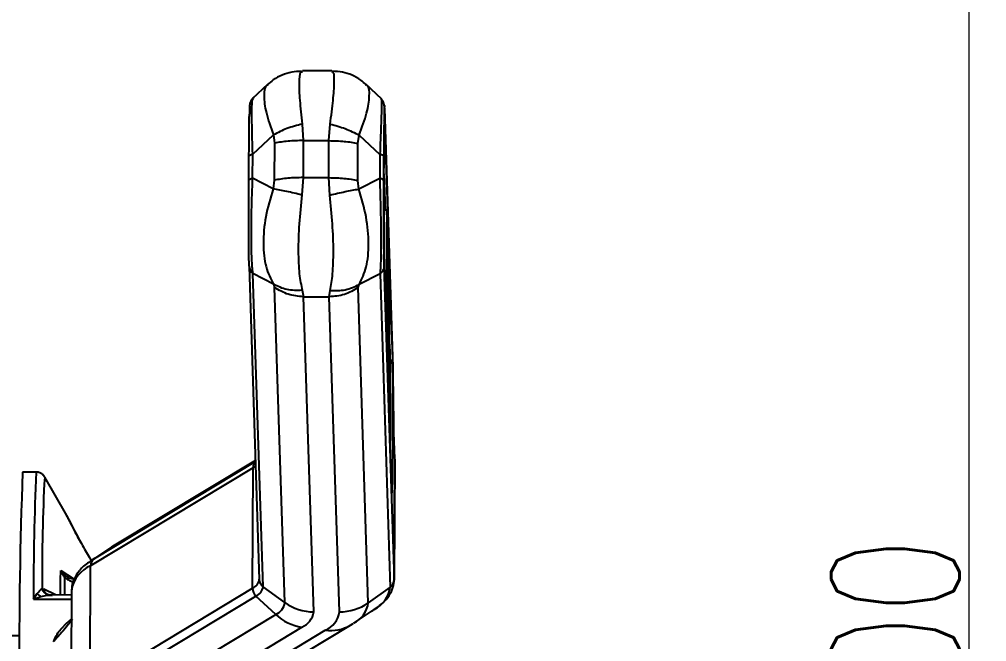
# Model space of a CAD drawing. Header units: millimetres. Extents: x 2448 to 4397, y 790 to 2168.
# Drawn here: x 3100.4 to 3190.8, y 1992.5 to 2050.6 of the extents above; entities that cross this region are included whole.
import ezdxf

# ---------------------------------------------------------------- set-up
doc = ezdxf.new("R2010")
doc.units = ezdxf.units.MM
doc.layers.add('AM_5', color=3, linetype='Continuous', lineweight=25)
doc.styles.add('SLDTEXTSTYLE1', font='txt.shx', dxfattribs={"width": 0.7, "bigfont": 'gbcbig.shx'})
doc.dimstyles.new('SLDDIMSTYLE12$0', dxfattribs={"dimtxt": 12, "dimasz": 10, "dimexe": 0, "dimexo": 0.0625, "dimgap": 0.875, "dimtad": 1, "dimdec": 1, "dimlfac": 1.8, "dimrnd": 1e-09, "dimzin": 12, "dimdsep": 46, "dimtxsty": 'SLDTEXTSTYLE1', "dimcen": 0.09, "dimdle": 8.16, "dimclrd": 3, "dimclre": 3, "dimadec": 0, "dimazin": 3, "dimtfac": 1, "dimtdec": 1, "dimtofl": 0, "dimtmove": 0, "dimatfit": 3, "dimfxl": 0, "dimfrac": 2, "dimtolj": 1, "dimlwd": 5, "dimlwe": 5, "dimarcsym": 0})

# ---------------------------------------------------------------- blocks, each defined once
blk = doc.blocks.new('*D49')
at = {"layer": 'AM_5', "color": 3, "lineweight": 5, "transparency": 16777216}
blk.add_line((3047.352, 2125.962), (3189.161, 2125.962), dxfattribs=at)
at = {"layer": 'AM_5', "color": 3, "linetype": 'Continuous', "lineweight": 5, "transparency": 16777216}
for p, q in [((3189.161, 2115.962), (3189.161, 1866.92)), ((3177.224, 1856.92), (3189.161, 1856.92))]:
    blk.add_line(p, q, dxfattribs=at)
at = {"layer": 'AM_5', "color": 3, "transparency": 16777216}
for points in [[(3187.495, 2115.962), (3190.828, 2115.962), (3189.161, 2125.962)], [(3187.495, 1866.92), (3190.828, 1866.92), (3189.161, 1856.92)]]:
    blk.add_solid(points, dxfattribs=at)
at = {"layer": 'Defpoints', "color": 0, "transparency": 16777216}
for p in [(3047.29, 2125.962), (3177.161, 1856.92), (3189.161, 1856.92)]:
    blk.add_point(p, dxfattribs=at)
at = {"layer": 'AM_5', "color": 0, "transparency": 16777216, "insert": (3182.286, 1991.441), "char_height": 12, "attachment_point": 5, "rotation": 90, "style": 'SLDTEXTSTYLE1'}
blk.add_mtext('\\A1;300', dxfattribs=at)

msp = doc.modelspace()

# ---------------------------------------------------------------- linework, layer by layer
at = {"color": 7, "linetype": 'Continuous', "lineweight": 25}
for p, q in [((3126.868, 2045.739), (3126.782, 2045.693)), ((3129.631, 2045.821), (3126.869, 2045.827)), ((3129.701, 2045.687), (3129.631, 2045.734)), ((3123.643, 2044.567), (3122.188, 2043.216)), ((3123.684, 2044.521), (3123.635, 2044.499)), ((3132.824, 2044.488), (3132.765, 2044.516)), ((3134.308, 2043.185), (3132.813, 2044.571)), ((3135.349, 2018.121), (3134.564, 2042.293)), ((3135.35, 2018.09), (3134.564, 2042.261)), ((3126.858, 2040.85), (3126.95, 2039.308)), ((3129.35, 2039.303), (3129.461, 2040.844)), ((3134.536, 2041.352), (3134.536, 2041.365)), ((3134.557, 2041.262), (3135.287, 2018.811)), ((3122.229, 2038.042), (3124.162, 2039.837)), ((3124.162, 2039.837), (3124.258, 2039.065)), ((3132.058, 2039.049), (3132.164, 2039.82)), ((3132.164, 2039.82), (3134.109, 2038.017)), ((3124.258, 2039.065), (3124.241, 2035.605)), ((3126.95, 2039.308), (3126.933, 2035.847)), ((3126.95, 2039.308), (3129.35, 2039.303)), ((3129.333, 2035.842), (3129.35, 2039.303)), ((3132.041, 2035.588), (3132.058, 2039.049)), ((3122.218, 2035.793), (3122.229, 2038.042)), ((3134.109, 2038.017), (3134.097, 2035.768)), ((3134.475, 2034.538), (3134.492, 2037.999)), ((3121.864, 2035.595), (3121.876, 2037.845)), ((3134.475, 2037.818), (3134.464, 2035.569)), ((3134.483, 2036.2), (3134.592, 2032.827)), ((3124.136, 2034.792), (3122.218, 2035.793)), ((3124.241, 2035.605), (3124.136, 2034.792)), ((3126.933, 2035.847), (3126.825, 2034.222)), ((3126.933, 2035.847), (3129.333, 2035.842)), ((3129.428, 2034.216), (3129.333, 2035.842)), ((3132.139, 2034.775), (3132.041, 2035.588)), ((3134.097, 2035.768), (3132.139, 2034.775)), ((3134.469, 2032.827), (3134.757, 2032.827)), ((3134.757, 2032.827), (3134.718, 2025.083)), ((3134.789, 2031.844), (3134.757, 2032.827)), ((3134.75, 2029.123), (3134.762, 2031.683)), ((3134.762, 2031.683), (3134.785, 2030.982)), ((3134.759, 2030.982), (3134.785, 2030.982)), ((3134.755, 2030.226), (3134.795, 2030.226)), ((3134.849, 2029.992), (3134.783, 2023.101)), ((3134.86, 2029.676), (3134.849, 2029.992)), ((3134.75, 2029.237), (3134.794, 2029.237)), ((3134.77, 2028.491), (3134.75, 2029.123)), ((3134.851, 2021.028), (3134.86, 2029.676)), ((3135.224, 2006.215), (3134.494, 2028.667)), ((3134.494, 2028.651), (3134.494, 2028.667)), ((3135.224, 2006.199), (3134.494, 2028.651)), ((3134.728, 2024.79), (3134.745, 2028.231)), ((3134.745, 2028.231), (3134.756, 2027.889)), ((3134.767, 2028.573), (3134.788, 2028.573)), ((3134.781, 2028.308), (3134.77, 2028.491)), ((3121.892, 2027.55), (3122.843, 1998.28)), ((3134.491, 2027.553), (3135.442, 1998.284)), ((3134.742, 2027.638), (3134.762, 2027.638)), ((3134.743, 2027.889), (3134.756, 2027.889)), ((3134.756, 2027.889), (3134.762, 2027.638)), ((3134.82, 2025.645), (3134.839, 2027.67)), ((3134.835, 2027.262), (3134.847, 2027.262)), ((3134.847, 2027.262), (3134.844, 2024.892)), ((3134.857, 2027.315), (3134.899, 2027.315)), ((3134.918, 2027.833), (3134.858, 2027.834)), ((3124.166, 2025.886), (3122.248, 2026.887)), ((3123.2, 1997.618), (3122.248, 2026.887)), ((3134.127, 2026.862), (3132.169, 2025.869)), ((3134.127, 2026.862), (3135.079, 1997.593)), ((3134.739, 2027.09), (3134.766, 2027.09)), ((3134.766, 2027.09), (3134.769, 2025.406)), ((3124.166, 2025.886), (3124.275, 2025.586)), ((3125.232, 1996.143), (3124.275, 2025.586)), ((3132.074, 2025.569), (3132.169, 2025.869)), ((3133.032, 1996.126), (3132.074, 2025.569)), ((3134.731, 2025.406), (3134.769, 2025.406)), ((3134.769, 2025.406), (3134.77, 2023.497)), ((3134.782, 2023.128), (3134.78, 2025.627)), ((3134.844, 2024.892), (3134.82, 2025.645)), ((3134.995, 2025.514), (3134.929, 2018.622)), ((3135.005, 2025.197), (3134.995, 2025.514)), ((3126.855, 2025.316), (3126.97, 2024.715)), ((3126.97, 2024.715), (3129.37, 2024.71)), ((3127.928, 1995.272), (3126.97, 2024.715)), ((3129.37, 2024.71), (3129.458, 2025.31)), ((3130.328, 1995.267), (3129.37, 2024.71)), ((3134.611, 2025.083), (3134.718, 2025.083)), ((3134.62, 2024.79), (3134.728, 2024.79)), ((3134.718, 2025.083), (3134.728, 2024.79)), ((3134.793, 2022.791), (3134.813, 2024.895)), ((3134.813, 2024.895), (3134.843, 2023.968)), ((3134.854, 2024.713), (3134.875, 2024.713)), ((3134.854, 2024.438), (3134.939, 2024.438)), ((3134.854, 2024.43), (3134.949, 2024.43)), ((3134.939, 2024.438), (3134.949, 2024.43)), ((3134.996, 2016.549), (3135.005, 2025.197)), ((3134.804, 2023.968), (3134.843, 2023.968)), ((3134.843, 2023.968), (3134.84, 2021.359)), ((3134.912, 2023.704), (3134.907, 2022.796)), ((3134.942, 2022.766), (3134.912, 2023.704)), ((3134.662, 2023.497), (3134.77, 2023.497)), ((3134.674, 2023.128), (3134.782, 2023.128)), ((3134.675, 2023.101), (3134.783, 2023.101)), ((3134.685, 2022.791), (3134.793, 2022.791)), ((3134.77, 2023.497), (3134.782, 2023.128)), ((3134.783, 2023.101), (3134.793, 2022.791)), ((3134.907, 2022.796), (3134.928, 2022.146)), ((3134.928, 2019.9), (3134.942, 2022.766)), ((3134.965, 2021.166), (3134.985, 2023.191)), ((3134.981, 2022.784), (3134.993, 2022.784)), ((3134.993, 2022.784), (3134.99, 2020.413)), ((3134.852, 2022.146), (3134.928, 2022.146)), ((3134.928, 2022.146), (3134.921, 2020.699)), ((3134.732, 2021.359), (3134.84, 2021.359)), ((3134.742, 2021.028), (3134.851, 2021.028)), ((3134.84, 2021.359), (3134.851, 2021.028)), ((3134.851, 2021.52), (3134.87, 2021.52)), ((3134.99, 2020.413), (3134.965, 2021.166)), ((3134.939, 2018.312), (3134.958, 2020.416)), ((3134.958, 2020.416), (3134.989, 2019.489)), ((3135, 2020.29), (3135.06, 2018.437)), ((3134.789, 2019.611), (3134.892, 2019.611)), ((3134.795, 2019.421), (3134.905, 2019.421)), ((3134.95, 2019.489), (3134.989, 2019.489)), ((3134.989, 2019.489), (3134.985, 2016.88)), ((3134.821, 2018.623), (3134.929, 2018.622)), ((3134.831, 2018.312), (3134.939, 2018.312)), ((3134.929, 2018.622), (3134.939, 2018.312)), ((3135.06, 2018.437), (3134.998, 2018.402)), ((3135.403, 2012.912), (3135.36, 2017.49)), ((3134.877, 2016.88), (3134.985, 2016.88)), ((3134.888, 2016.549), (3134.996, 2016.549)), ((3134.985, 2016.88), (3134.996, 2016.549)), ((3135.498, 2009.562), (3135.417, 2012.042)), ((3135.498, 2009.531), (3135.418, 2012.011)), ((3122.485, 2009.311), (3107.404, 2000.23)), ((3122.481, 2009.416), (3109.268, 2001.459)), ((3122.481, 2009.419), (3109.388, 2001.535)), ((3135.498, 2009.531), (3135.442, 1998.284)), ((3135.443, 1998.228), (3135.499, 2009.474)), ((3135.498, 2009.531), (3135.498, 2009.562)), ((3135.499, 2009.474), (3135.498, 2009.531)), ((3101.997, 2008.326), (3100.716, 2008.329)), ((3122.255, 2008.722), (3107.072, 1999.58)), ((3122.199, 1997.475), (3122.255, 2008.722)), ((3104.854, 2004.26), (3102.78, 2007.871)), ((3135.224, 2006.2), (3135.224, 2006.215)), ((3109.041, 2001.317), (3107.15, 2000.07)), ((3107.404, 2000.23), (3109.268, 2001.459)), ((3109.268, 2001.459), (3109.041, 2001.317)), ((3109.388, 2001.535), (3109.138, 2001.368)), ((3109.268, 2001.459), (3109.388, 2001.535)), ((3107.404, 2000.23), (3107.15, 2000.07)), ((3104.282, 1999.149), (3104.402, 1998.863)), ((3104.282, 1999.149), (3104.458, 1998.914)), ((3104.282, 1999.149), (3105.533, 1998.337)), ((3107.016, 1988.334), (3107.072, 1999.58)), ((3105.653, 1998.258), (3105.106, 1998.423)), ((3135.442, 1998.284), (3135.443, 1998.228)), ((3102.544, 1997.467), (3102.712, 1997.403)), ((3103.778, 1996.847), (3102.712, 1997.403)), ((3105.3, 1997.339), (3105.243, 1986.092)), ((3105.3, 1997.339), (3105.3, 1997.283)), ((3107.016, 1988.334), (3122.199, 1997.475)), ((3125.232, 1996.143), (3123.2, 1997.618)), ((3135.079, 1997.593), (3133.032, 1996.126)), ((3101.749, 1996.456), (3102.093, 1996.974)), ((3101.749, 1996.456), (3102.429, 1996.704)), ((3101.749, 1996.456), (3105.295, 1996.448)), ((3103.071, 1996.84), (3102.988, 1996.907)), ((3103.014, 1996.905), (3103.037, 1996.901)), ((3105.297, 1996.844), (3103.207, 1996.849)), ((3103.317, 1996.844), (3103.484, 1996.813)), ((3107.341, 1987.599), (3122.523, 1996.741)), ((3124.373, 1995.029), (3122.523, 1996.741)), ((3131.702, 1994.25), (3133.593, 1995.496)), ((3109.191, 1985.887), (3124.373, 1995.029)), ((3111.644, 1984.703), (3126.827, 1993.845)), ((3116.172, 1984.89), (3131.355, 1994.032)), ((3131.355, 1994.032), (3131.604, 1994.198)), ((3131.355, 1994.032), (3131.474, 1994.107)), ((3100.442, 1993.03), (3099.334, 1993.032)), ((3113.83, 1984.419), (3129.012, 1993.561))]:
    msp.add_line(p, q, dxfattribs=at)
at = {"color": 7, "linetype": 'Continuous', "lineweight": 25, "flags": 128}
for points in [[(3134.538, 2041.396), (3134.539, 2041.416), (3134.548, 2041.43), (3134.557, 2041.262)], [(3122.499, 2008.889), (3122.407, 2008.821), (3122.255, 2008.722)], [(3135.243, 2005.947), (3135.238, 2005.955), (3135.224, 2006.2)], [(3104.254, 1996.846), (3104.255, 1996.94), (3104.258, 1997.273), (3104.262, 1997.601), (3104.266, 1997.923), (3104.27, 1998.239), (3104.274, 1998.548), (3104.278, 1998.852), (3104.282, 1999.149)], [(3104.649, 1996.846), (3104.65, 1996.914), (3104.653, 1997.182), (3104.656, 1997.446), (3104.659, 1997.707), (3104.662, 1997.963), (3104.665, 1998.215), (3104.668, 1998.463)]]:
    msp.add_lwpolyline(points, dxfattribs=at)
at = {"color": 7, "linetype": 'Continuous', "lineweight": 25}
for centre, radius, start, end in [((3244.674, 2038.21), 110.182, 178.34301, 180.10998), ((3134.139, 2041.265), 0.419, 337.83715, 359.68134), ((3388, 2032.449), 253.534, 179.52781, 180.85834), ((3134.856, 2018.817), 0.431, 298.29875, 359.23979), ((2769.339, 2013.358), 365.757, 359.5536, 0.79553), ((2838.587, 2013.396), 296.75, 358.56161, 1.04556), ((3123.038, 2008.736), 0.783, 134.84246, 181.01178), ((3532.973, 1991.924), 432.568, 177.82659, 180.41759), ((3306.458, 1998.124), 204.716, 177.14346, 180.46687), ((3262.933, 1999.017), 160.397, 176.83633, 180.55364), ((3107.842, 1999.597), 0.77, 124.71255, 181.25291), ((3108.223, 1996.849), 2.964, 112.83834, 170.47843), ((3103.762, 1999.629), 0.998, 309.89094, 314.245), ((3105.066, 1998.179), 0.489, 121.62598, 144.3936), ((3121.79, 1998.457), 1.063, 292.60004, 352.1228), ((3123.695, 1998.312), 0.853, 182.1421, 234.43234), ((3134.585, 1998.294), 0.857, 305.17423, 359.3645), ((3123.205, 1997.481), 1.006, 180.30083, 227.33757), ((3122.094, 1997.771), 1.116, 292.59962, 352.12381), ((3132.378, 1997.933), 2.722, 296.5064, 352.8278), ((3102.94, 1997.684), 1.105, 219.944, 242.45305), ((3123.828, 1996.337), 1.417, 292.60004, 352.1228), ((3127.928, 1999.88), 4.608, 234.19436, 269.99542), ((3130.345, 1999.897), 4.63, 269.78702, 305.47241), ((3130.581, 1996.443), 2.471, 295.45671, 352.63853), ((3127.462, 1998.295), 4.496, 226.59906, 261.87781), ((3126.129, 1995.521), 1.816, 292.60004, 352.1228), ((3128.178, 1995.564), 2.17, 292.60004, 352.1228), ((3129.512, 1997.136), 3.61, 262.03061, 300.68345)]:
    msp.add_arc(centre, radius, start, end, dxfattribs=at)
for points, knots in [([(3126.785, 2045.789), (3126.477, 2045.772), (3125.856, 2045.739), (3124.96, 2045.447), (3124.191, 2045.044), (3123.789, 2044.674), (3123.619, 2044.518)], [0, 0, 0, 0, 0.2632906, 0.532556, 0.8020144, 1, 1, 1, 1]), ([(3126.782, 2045.693), (3126.744, 2045.687), (3126.607, 2045.664), (3126.54, 2044.782), (3126.588, 2043.17), (3126.768, 2041.625), (3126.858, 2040.85)], [0, 0, 0, 0, 0.111973, 0.407208, 0.702522, 1, 1, 1, 1]), ([(3129.461, 2040.844), (3129.564, 2041.619), (3129.769, 2043.163), (3129.867, 2044.775), (3129.845, 2045.657), (3129.732, 2045.681), (3129.701, 2045.687)], [0, 0, 0, 0, 0.29748, 0.592797, 0.888034, 1, 1, 1, 1]), ([(3132.845, 2044.513), (3132.678, 2044.668), (3132.28, 2045.035), (3131.518, 2045.437), (3130.625, 2045.73), (3130.005, 2045.765), (3129.698, 2045.783)], [0, 0, 0, 0, 0.195762, 0.465926, 0.735935, 1, 1, 1, 1]), ([(3123.635, 2044.499), (3123.606, 2044.489), (3123.337, 2044.386), (3123.244, 2043.524), (3123.401, 2041.977), (3123.908, 2040.552), (3124.162, 2039.837)], [0, 0, 0, 0, 0.037464, 0.35747, 0.677562, 1, 1, 1, 1]), ([(3132.164, 2039.82), (3132.431, 2040.534), (3132.963, 2041.956), (3133.173, 2043.505), (3133.114, 2044.372), (3132.856, 2044.475), (3132.824, 2044.488)], [0, 0, 0, 0, 0.319527, 0.636729, 0.953845, 1, 1, 1, 1]), ([(3122.309, 2043.321), (3122.245, 2043.264), (3122.144, 2043.175), (3122.056, 2043.035), (3121.978, 2042.867), (3121.938, 2042.651), (3121.924, 2042.352), (3121.919, 2042.089), (3121.915, 2041.8), (3121.914, 2041.762)], [0, 0, 0, 0, 0.0833131, 0.1308532, 0.1866538, 0.341542, 0.5864242, 0.9450383, 1, 1, 1, 1]), ([(3122.229, 2038.042), (3122.201, 2038.998), (3122.15, 2040.767), (3122.15, 2042.529), (3122.184, 2043.303), (3122.227, 2043.184), (3122.236, 2043.16)], [0, 0, 0, 0, 0.342758, 0.634971, 0.927291, 1, 1, 1, 1]), ([(3134.25, 2043.12), (3134.256, 2043.151), (3134.28, 2043.282), (3134.273, 2042.496), (3134.222, 2040.725), (3134.148, 2038.964), (3134.109, 2038.017)], [0, 0, 0, 0, 0.089897, 0.377495, 0.665273, 1, 1, 1, 1]), ([(3134.564, 2042.274), (3134.542, 2042.506), (3134.506, 2042.883), (3134.351, 2043.065), (3134.291, 2043.134)], [0, 0, 0, 0, 0.616936, 1, 1, 1, 1]), ([(3134.564, 2042.261), (3134.557, 2042.41), (3134.545, 2042.689), (3134.525, 2042.403), (3134.506, 2041.57), (3134.488, 2040.04), (3134.48, 2038.596), (3134.475, 2037.818)], [0, 0, 0, 0, 0.208541, 0.38814, 0.554437, 0.759769, 1, 1, 1, 1]), ([(3121.876, 2037.845), (3121.88, 2038.516), (3121.887, 2039.766), (3121.9, 2041.121), (3121.91, 2041.593), (3121.913, 2041.762)], [0, 0, 0, 0, 0.427501, 0.795446, 1, 1, 1, 1]), ([(3126.858, 2040.85), (3126.368, 2040.725), (3125.389, 2040.474), (3124.571, 2040.049), (3124.162, 2039.837)], [0, 0, 0, 0, 0.500002, 1, 1, 1, 1]), ([(3129.461, 2040.844), (3129.946, 2040.718), (3130.924, 2040.464), (3131.749, 2040.035), (3132.164, 2039.82)], [0, 0, 0, 0, 0.496867, 1, 1, 1, 1]), ([(3121.891, 2027.58), (3121.885, 2027.826), (3121.874, 2028.284), (3121.862, 2029.545), (3121.855, 2031.162), (3121.855, 2033.269), (3121.861, 2034.781), (3121.864, 2035.595)], [0, 0, 0, 0, 0.208541, 0.38814, 0.554437, 0.759769, 1, 1, 1, 1]), ([(3122.248, 2026.887), (3122.206, 2027.287), (3122.128, 2028.027), (3122.086, 2030.212), (3122.112, 2032.906), (3122.181, 2034.784), (3122.218, 2035.793)], [0, 0, 0, 0, 0.270291, 0.500884, 0.73162, 1, 1, 1, 1]), ([(3134.097, 2035.768), (3134.127, 2034.75), (3134.182, 2032.864), (3134.213, 2030.164), (3134.198, 2027.993), (3134.152, 2027.257), (3134.127, 2026.862)], [0, 0, 0, 0, 0.270536, 0.501177, 0.731903, 1, 1, 1, 1]), ([(3134.464, 2035.569), (3134.461, 2034.864), (3134.455, 2033.553), (3134.454, 2031.632), (3134.459, 2029.913), (3134.47, 2028.387), (3134.484, 2027.845), (3134.491, 2027.553)], [0, 0, 0, 0, 0.2087237, 0.3883695, 0.5546856, 0.7599719, 1, 1, 1, 1]), ([(3124.136, 2034.792), (3123.876, 2033.92), (3123.358, 2032.182), (3123.153, 2029.647), (3123.374, 2027.408), (3123.902, 2026.395), (3124.166, 2025.886)], [0, 0, 0, 0, 0.2509317, 0.5000153, 0.7490533, 1, 1, 1, 1]), ([(3126.825, 2034.221), (3126.34, 2034.337), (3125.363, 2034.568), (3124.547, 2034.717), (3124.136, 2034.792)], [0, 0, 0, 0, 0.496867, 1, 1, 1, 1]), ([(3129.428, 2034.216), (3129.918, 2034.33), (3130.898, 2034.557), (3131.725, 2034.702), (3132.139, 2034.775)], [0, 0, 0, 0, 0.500001, 1, 1, 1, 1]), ([(3132.169, 2025.869), (3132.422, 2026.377), (3132.925, 2027.388), (3133.125, 2029.626), (3132.909, 2032.161), (3132.396, 2033.902), (3132.139, 2034.775)], [0, 0, 0, 0, 0.250947, 0.499985, 0.749068, 1, 1, 1, 1]), ([(3126.825, 2034.222), (3126.727, 2033.315), (3126.531, 2031.508), (3126.457, 2028.946), (3126.547, 2026.735), (3126.752, 2025.79), (3126.855, 2025.316)], [0, 0, 0, 0, 0.250932, 0.500015, 0.749053, 1, 1, 1, 1]), ([(3129.458, 2025.31), (3129.547, 2025.784), (3129.726, 2026.728), (3129.793, 2028.938), (3129.71, 2031.502), (3129.522, 2033.309), (3129.428, 2034.216)], [0, 0, 0, 0, 0.2509467, 0.4999848, 0.7490685, 1, 1, 1, 1]), ([(3134.8, 2031.393), (3134.798, 2031.481), (3134.795, 2031.662), (3134.791, 2031.783), (3134.789, 2031.844)], [0, 0, 0, 0, 0.488926, 1, 1, 1, 1]), ([(3134.785, 2030.982), (3134.787, 2030.899), (3134.791, 2030.777), (3134.794, 2030.493), (3134.795, 2030.311), (3134.795, 2030.226)], [0, 0, 0, 0, 0.543186, 0.786759, 1, 1, 1, 1]), ([(3134.805, 2030.815), (3134.805, 2030.942), (3134.803, 2031.169), (3134.801, 2031.324), (3134.8, 2031.393)], [0, 0, 0, 0, 0.557546, 1, 1, 1, 1]), ([(3134.807, 2029.956), (3134.807, 2030.133), (3134.807, 2030.442), (3134.806, 2030.704), (3134.805, 2030.815)], [0, 0, 0, 0, 0.573896, 1, 1, 1, 1]), ([(3134.795, 2030.226), (3134.796, 2030.065), (3134.796, 2029.828), (3134.795, 2029.483), (3134.795, 2029.32), (3134.794, 2029.237)], [0, 0, 0, 0, 0.508701, 0.751783, 1, 1, 1, 1]), ([(3134.804, 2028.94), (3134.805, 2029.13), (3134.807, 2029.466), (3134.807, 2029.807), (3134.807, 2029.956)], [0, 0, 0, 0, 0.565505, 1, 1, 1, 1]), ([(3134.794, 2029.237), (3134.794, 2029.107), (3134.792, 2028.848), (3134.79, 2028.665), (3134.788, 2028.573)], [0, 0, 0, 0, 0.5017512, 1, 1, 1, 1]), ([(3134.839, 2027.67), (3134.841, 2027.907), (3134.845, 2028.344), (3134.849, 2028.815), (3134.85, 2029.031)], [0, 0, 0, 0, 0.541959, 1, 1, 1, 1]), ([(3134.85, 2029.031), (3134.85, 2028.743), (3134.849, 2028.152), (3134.848, 2027.563), (3134.847, 2027.262)], [0, 0, 0, 0, 0.488691, 1, 1, 1, 1]), ([(3134.773, 2027.448), (3134.776, 2027.423), (3134.781, 2027.376), (3134.788, 2027.476), (3134.794, 2027.745), (3134.8, 2028.243), (3134.803, 2028.7), (3134.804, 2028.94)], [0, 0, 0, 0, 0.224851, 0.416915, 0.587667, 0.783237, 1, 1, 1, 1]), ([(3134.788, 2028.573), (3134.787, 2028.5), (3134.785, 2028.354), (3134.782, 2028.323), (3134.781, 2028.308)], [0, 0, 0, 0, 0.501125, 1, 1, 1, 1]), ([(3134.762, 2027.638), (3134.763, 2027.575), (3134.764, 2027.421), (3134.765, 2027.212), (3134.766, 2027.09)], [0, 0, 0, 0, 0.414273, 1, 1, 1, 1]), ([(3134.78, 2025.627), (3134.779, 2026.06), (3134.779, 2026.749), (3134.775, 2027.259), (3134.773, 2027.448)], [0, 0, 0, 0, 0.628575, 1, 1, 1, 1]), ([(3134.899, 2027.315), (3134.893, 2026.937), (3134.883, 2026.235), (3134.877, 2025.194), (3134.875, 2024.713)], [0, 0, 0, 0, 0.538165, 1, 1, 1, 1]), ([(3134.931, 2027.629), (3134.928, 2027.706), (3134.922, 2027.853), (3134.911, 2027.842), (3134.903, 2027.512), (3134.899, 2027.315)], [0, 0, 0, 0, 0.308178, 0.586268, 1, 1, 1, 1]), ([(3134.947, 2026.475), (3134.945, 2026.754), (3134.941, 2027.278), (3134.934, 2027.517), (3134.931, 2027.629)], [0, 0, 0, 0, 0.531898, 1, 1, 1, 1]), ([(3134.885, 2024.475), (3134.887, 2024.904), (3134.891, 2025.523), (3134.898, 2026.185), (3134.901, 2026.413), (3134.903, 2026.525)], [0, 0, 0, 0, 0.534466, 0.771404, 1, 1, 1, 1]), ([(3134.903, 2026.525), (3134.905, 2026.614), (3134.909, 2026.792), (3134.917, 2026.958), (3134.923, 2026.838), (3134.927, 2026.755)], [0, 0, 0, 0, 0.239489, 0.478586, 1, 1, 1, 1]), ([(3134.927, 2026.755), (3134.929, 2026.667), (3134.934, 2026.496), (3134.936, 2026.134), (3134.938, 2025.958)], [0, 0, 0, 0, 0.512975, 1, 1, 1, 1]), ([(3134.949, 2024.43), (3134.95, 2024.864), (3134.951, 2025.609), (3134.949, 2026.22), (3134.947, 2026.475)], [0, 0, 0, 0, 0.581466, 1, 1, 1, 1]), ([(3126.855, 2025.316), (3126.367, 2025.302), (3125.391, 2025.275), (3124.575, 2025.683), (3124.166, 2025.886)], [0, 0, 0, 0, 0.5, 1, 1, 1, 1]), ([(3129.458, 2025.31), (3129.945, 2025.295), (3130.926, 2025.263), (3131.753, 2025.666), (3132.169, 2025.869)], [0, 0, 0, 0, 0.4968674, 1, 1, 1, 1]), ([(3134.938, 2025.958), (3134.938, 2025.858), (3134.94, 2025.657), (3134.94, 2025.148), (3134.94, 2024.728), (3134.939, 2024.438)], [0, 0, 0, 0, 0.2310356, 0.4684676, 1, 1, 1, 1]), ([(3134.875, 2024.713), (3134.872, 2024.075), (3134.867, 2022.976), (3134.87, 2021.951), (3134.87, 2021.52)], [0, 0, 0, 0, 0.579486, 1, 1, 1, 1]), ([(3134.88, 2021.961), (3134.88, 2022.141), (3134.879, 2022.507), (3134.88, 2023.369), (3134.883, 2024.021), (3134.885, 2024.475)], [0, 0, 0, 0, 0.226415, 0.462622, 1, 1, 1, 1]), ([(3134.985, 2023.191), (3134.987, 2023.428), (3134.991, 2023.865), (3134.994, 2024.336), (3134.996, 2024.552)], [0, 0, 0, 0, 0.5419593, 1, 1, 1, 1]), ([(3134.996, 2024.552), (3134.995, 2024.264), (3134.994, 2023.673), (3134.993, 2023.085), (3134.993, 2022.784)], [0, 0, 0, 0, 0.488691, 1, 1, 1, 1]), ([(3134.896, 2020.542), (3134.892, 2020.691), (3134.887, 2020.909), (3134.882, 2021.468), (3134.881, 2021.798), (3134.88, 2021.961)], [0, 0, 0, 0, 0.52641, 0.764235, 1, 1, 1, 1]), ([(3134.87, 2021.52), (3134.873, 2021.039), (3134.878, 2020.145), (3134.887, 2019.78), (3134.892, 2019.611)], [0, 0, 0, 0, 0.5372592, 1, 1, 1, 1]), ([(3134.911, 2020.451), (3134.908, 2020.425), (3134.903, 2020.371), (3134.898, 2020.485), (3134.896, 2020.542)], [0, 0, 0, 0, 0.502085, 1, 1, 1, 1]), ([(3134.921, 2020.699), (3134.92, 2020.654), (3134.916, 2020.529), (3134.913, 2020.482), (3134.911, 2020.451)], [0, 0, 0, 0, 0.359838, 1, 1, 1, 1]), ([(3134.892, 2019.611), (3134.898, 2019.5), (3134.91, 2019.294), (3134.922, 2019.709), (3134.928, 2019.9)], [0, 0, 0, 0, 0.542418, 1, 1, 1, 1]), ([(3135.36, 2017.49), (3135.358, 2017.636), (3135.355, 2017.894), (3135.352, 2018.031), (3135.35, 2018.09)], [0, 0, 0, 0, 0.567773, 1, 1, 1, 1]), ([(3135.418, 2012.011), (3135.415, 2012.114), (3135.41, 2012.324), (3135.405, 2012.713), (3135.403, 2012.912)], [0, 0, 0, 0, 0.490293, 1, 1, 1, 1]), ([(3102.803, 2007.823), (3102.8, 2007.831), (3102.78, 2007.878), (3102.681, 2008.028), (3102.471, 2008.208), (3102.218, 2008.323), (3102.052, 2008.313), (3101.996, 2008.31)], [0, 0, 0, 0, 0.048878, 0.281774, 0.552307, 0.850311, 1, 1, 1, 1]), ([(3135.233, 2006.023), (3135.233, 2006.022), (3135.235, 2006.012), (3135.229, 2006.071), (3135.226, 2006.164), (3135.224, 2006.215)], [0, 0, 0, 0, 0.025703, 0.471042, 1, 1, 1, 1]), ([(3106.179, 2001.724), (3105.977, 2002.095), (3105.666, 2002.667), (3105.336, 2003.307), (3105.128, 2003.714), (3104.978, 2004.013), (3104.882, 2004.202), (3104.843, 2004.282), (3104.857, 2004.254), (3104.923, 2004.118), (3105.085, 2003.79), (3105.43, 2003.108), (3105.826, 2002.37), (3106.033, 2001.983)], [0, 0, 0, 0, 0.145378, 0.223779, 0.296988, 0.367211, 0.435115, 0.50037, 0.565984, 0.632494, 0.700413, 0.842898, 1, 1, 1, 1]), ([(3106.033, 2001.983), (3106.283, 2001.531), (3106.649, 2000.866), (3107.017, 2000.262), (3107.134, 2000.068)], [0, 0, 0, 0, 0.680859, 1, 1, 1, 1]), ([(3107.427, 2000.245), (3107.248, 2000.129), (3106.713, 1999.783), (3106.23, 1999.415), (3106.026, 1999.108), (3106.019, 1999.098)], [0, 0, 0, 0, 0.327559, 0.977744, 1, 1, 1, 1]), ([(3104.402, 1998.863), (3104.447, 1998.78), (3104.525, 1998.638), (3104.626, 1998.515), (3104.668, 1998.463)], [0, 0, 0, 0, 0.583032, 1, 1, 1, 1]), ([(3104.81, 1998.595), (3104.741, 1998.647), (3104.613, 1998.745), (3104.507, 1998.86), (3104.458, 1998.914)], [0, 0, 0, 0, 0.53648, 1, 1, 1, 1]), ([(3104.668, 1998.463), (3104.778, 1998.392), (3105.013, 1998.24), (3105.286, 1998.111), (3105.436, 1998.073), (3105.451, 1998.069)], [0, 0, 0, 0, 0.440035, 0.944506, 1, 1, 1, 1]), ([(3104.81, 1998.595), (3104.882, 1998.548), (3104.984, 1998.482), (3105.082, 1998.437), (3105.111, 1998.424)], [0, 0, 0, 0, 0.705837, 1, 1, 1, 1]), ([(3106.019, 1999.098), (3105.849, 1998.873), (3105.516, 1998.433), (3105.312, 1997.781), (3105.304, 1997.385), (3105.301, 1997.251)], [0, 0, 0, 0, 0.409827, 0.801838, 1, 1, 1, 1]), ([(3133.315, 1995.322), (3133.496, 1995.437), (3134.037, 1995.78), (3134.697, 1996.37), (3135.215, 1997.126), (3135.432, 1997.785), (3135.439, 1998.182), (3135.442, 1998.315)], [0, 0, 0, 0, 0.145914, 0.435546, 0.672725, 0.890111, 1, 1, 1, 1]), ([(3102.093, 1996.974), (3102.185, 1997.096), (3102.346, 1997.31), (3102.484, 1997.42), (3102.544, 1997.467)], [0, 0, 0, 0, 0.5684211, 1, 1, 1, 1]), ([(3103.317, 1996.844), (3103.232, 1996.849), (3103.057, 1996.858), (3102.821, 1996.992), (3102.634, 1997.199), (3102.573, 1997.38), (3102.544, 1997.467)], [0, 0, 0, 0, 0.243227, 0.500002, 0.756776, 1, 1, 1, 1]), ([(3103.484, 1996.813), (3103.396, 1996.81), (3103.214, 1996.803), (3102.972, 1996.924), (3102.787, 1997.129), (3102.737, 1997.314), (3102.712, 1997.403)], [0, 0, 0, 0, 0.242333, 0.499939, 0.757578, 1, 1, 1, 1]), ([(3102.429, 1996.704), (3102.628, 1996.759), (3102.944, 1996.847), (3103.216, 1996.845), (3103.317, 1996.844)], [0, 0, 0, 0, 0.629088, 1, 1, 1, 1]), ([(3105.34, 1994.593), (3105.32, 1994.557), (3105.274, 1994.472), (3105.129, 1994.268), (3104.834, 1993.888), (3104.295, 1993.253), (3103.842, 1992.763), (3103.588, 1992.488)], [0, 0, 0, 0, 0.084344, 0.197908, 0.319735, 0.619033, 1, 1, 1, 1]), ([(3103.588, 1992.488), (3103.762, 1992.859), (3104.011, 1993.392), (3104.441, 1993.803), (3104.571, 1993.927)], [0, 0, 0, 0, 0.6973653, 1, 1, 1, 1]), ([(3105.286, 1994.56), (3105.254, 1994.545), (3105.17, 1994.505), (3104.905, 1994.268), (3104.65, 1994.057), (3104.537, 1993.963)], [0, 0, 0, 0, 0.249186, 0.666157, 1, 1, 1, 1])]:
    msp.add_open_spline(points, degree=3, knots=knots, dxfattribs=at)
for points in [[(3126.95, 2039.308), (3126.464, 2039.298), (3125.492, 2039.277), (3124.669, 2039.136), (3124.258, 2039.065)], [(3129.35, 2039.303), (3129.837, 2039.29), (3130.811, 2039.266), (3131.642, 2039.121), (3132.058, 2039.049)], [(3121.876, 2037.845), (3121.88, 2037.864), (3121.888, 2037.902), (3121.961, 2037.956), (3122.072, 2038.005), (3122.177, 2038.03), (3122.229, 2038.042)], [(3134.475, 2037.818), (3134.47, 2037.837), (3134.459, 2037.875), (3134.383, 2037.93), (3134.268, 2037.979), (3134.162, 2038.004), (3134.109, 2038.017)], [(3121.864, 2035.595), (3121.868, 2035.615), (3121.876, 2035.653), (3121.949, 2035.707), (3122.061, 2035.756), (3122.165, 2035.781), (3122.218, 2035.793)], [(3126.933, 2035.847), (3126.447, 2035.837), (3125.475, 2035.817), (3124.652, 2035.676), (3124.241, 2035.605)], [(3129.333, 2035.842), (3129.82, 2035.83), (3130.793, 2035.806), (3131.625, 2035.661), (3132.041, 2035.588)], [(3134.464, 2035.569), (3134.458, 2035.588), (3134.448, 2035.626), (3134.371, 2035.681), (3134.257, 2035.73), (3134.151, 2035.755), (3134.097, 2035.768)], [(3121.891, 2027.58), (3121.896, 2027.513), (3121.904, 2027.38), (3121.978, 2027.19), (3122.09, 2027.019), (3122.195, 2026.931), (3122.248, 2026.887)], [(3134.491, 2027.553), (3134.486, 2027.486), (3134.476, 2027.353), (3134.4, 2027.164), (3134.287, 2026.993), (3134.18, 2026.906), (3134.127, 2026.862)], [(3126.97, 2024.715), (3126.484, 2024.755), (3125.511, 2024.835), (3124.687, 2025.335), (3124.275, 2025.586)], [(3132.074, 2025.569), (3131.66, 2025.321), (3130.83, 2024.823), (3129.857, 2024.748), (3129.37, 2024.71)]]:
    msp.add_open_spline(points, degree=3, dxfattribs=at)

# ---------------------------------------------------------------- dimensions: what is measured, and where the dimension line sits
at = {"layer": 'AM_5'}
dim = msp.add_linear_dim(base=(3189.161, 1856.92), p1=(3047.29, 2125.962), p2=(3177.161, 1856.92), angle=90, text='300', dimstyle='SLDDIMSTYLE12$0', override={"dimlfac": 1, "dimpost": ''}, dxfattribs=at)
dim.commit()
dim.dimension.update_dxf_attribs({"geometry": '*D49', "text_midpoint": (3182.286, 1991.441)})

doc.saveas('drawing.dxf')
